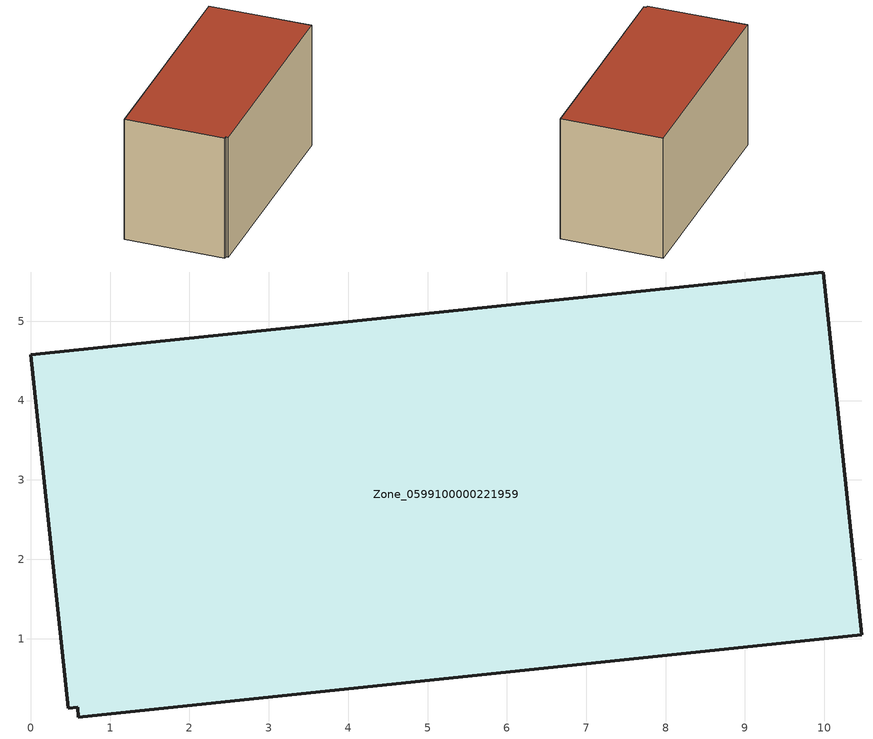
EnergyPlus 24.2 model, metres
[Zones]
Zone_0599100000221959
 floor ground (C_G): 0.59,0.14 0.47,0.12 0,4.58 9.99,5.62 10.47,1.05 0.6,0.01 z3.02
 wall outside (C_F): 10.47,1.05 9.99,5.62 0,4.58 0.47,0.12 0.59,0.14 0.6,0.01 10.47,1.05 z3.02:8.83
 roof outside (C_R): 0.47,0.12 0.59,0.14 0.6,0.01 10.47,1.05 9.99,5.62 0,4.58 z8.83
[BUILDING]
Pand.0599100000221959: North Axis=0; Terrain=City; Loads Convergence Tolerance Value=0.04; Temperature Convergence Tolerance Value=0.4; Solar Distribution=FullExterior; Maximum Number of Warmup Days=25; Minimum Number of Warmup Days=1
[Site:Location]
Rotterdam.The.Hague.AP_ZH_NLD Design_Conditions: Latitude=51.96; Longitude=4.45; Time Zone=1; Elevation=-4.5
[SITE:GROUNDTEMPERATURE:BUILDINGSURFACE]
18, 18, 18, 18, 18, 18, 18, 18, 18, 18, 18, 18
[MATERIAL] Thermal Absorptance=0.9; Solar Absorptance=0.7; Visible Absorptance=0.7
Name | Roughness | Thickness | Conductivity | Density | Specific Heat
G.TI.1946-1964 | MediumSmooth | 0.15 | 1 | 540 | 1210
F.TI.1946-1964 | Rough | 0.3 | 0.857143 | 1920 | 840
R.TI.1946-1964 | MediumRough | 0.2 | 0.277778 | 1500 | 1000
[CONSTRUCTION]
C_G: G.TI.1946-1964
C_F: F.TI.1946-1964
C_R: R.TI.1946-1964
[ZONE]
Zone_0599100000221959: Type=1; Multiplier=1; Ceiling Height=Autocalculate; Volume=Autocalculate; Floor Area=autocalculate; Part of Total Floor Area=Yes
[ZONEINFILTRATION:DESIGNFLOWRATE]
Infil_Zone_0599100000221959: Zone or ZoneList or Space or SpaceList=Zone_0599100000221959; Schedule=AlwaysOn; Design Flow Rate Calculation Method=Flow/Area; Flow Rate per Floor Area=0.003; Constant Term Coefficient=1; Temperature Term Coefficient=0; Velocity Term Coefficient=0; Velocity Squared Term Coefficient=0
[HVACTEMPLATE:ZONE:IDEALLOADSAIRSYSTEM]
Zone_0599100000221959: Maximum Heating Supply Air Temperature=50; Minimum Cooling Supply Air Temperature=13; Maximum Heating Supply Air Humidity Ratio=0.0156; Minimum Cooling Supply Air Humidity Ratio=0.0077; Heating Limit=NoLimit; Cooling Limit=NoLimit; Dehumidification Control Type=ConstantSensibleHeatRatio; Cooling Sensible Heat Ratio=0.7; Dehumidification Setpoint=60; Humidification Control Type=None; Humidification Setpoint=30; Outdoor Air Method=None; Outdoor Air Flow Rate per Person=0.00944; Outdoor Air Flow Rate per Zone Floor Area=0; Outdoor Air Flow Rate per Zone=0; Demand Controlled Ventilation Type=None; Outdoor Air Economizer Type=NoEconomizer; Heat Recovery Type=None; Sensible Heat Recovery Effectiveness=0.7; Latent Heat Recovery Effectiveness=0.65
[ZONECONTROL:THERMOSTAT]
ThermostatControl_Zone_0599100000221959: Zone or ZoneList=Zone_0599100000221959; Control Type Schedule=DualSetpointControlType; Control 1=Thermostat_Zone_0599100000221959; Temperature Difference Between Cutout And Setpoint=0
[THERMOSTATSETPOINT:DUALSETPOINT]
Thermostat_Zone_0599100000221959: Heating Setpoint Temperature Schedule=HeatingSetpoint_Zone_0599100000221959; Cooling Setpoint Temperature Schedule=CoolingSetpoint_Zone_0599100000221959
[SCHEDULE:COMPACT]
HeatingSetpoint_Zone_0599100000221959: Through: 12/31, For: AllDays, Until: 24:00, 21
CoolingSetpoint_Zone_0599100000221959: Through: 12/31, For: AllDays, Until: 24:00, 24
DualSetpointControlType: Through: 12/31, For: AllDays, Until: 24:00, 4
AlwaysOn: Through: 12/31, For: AllDays, Until: 24:00, 1
